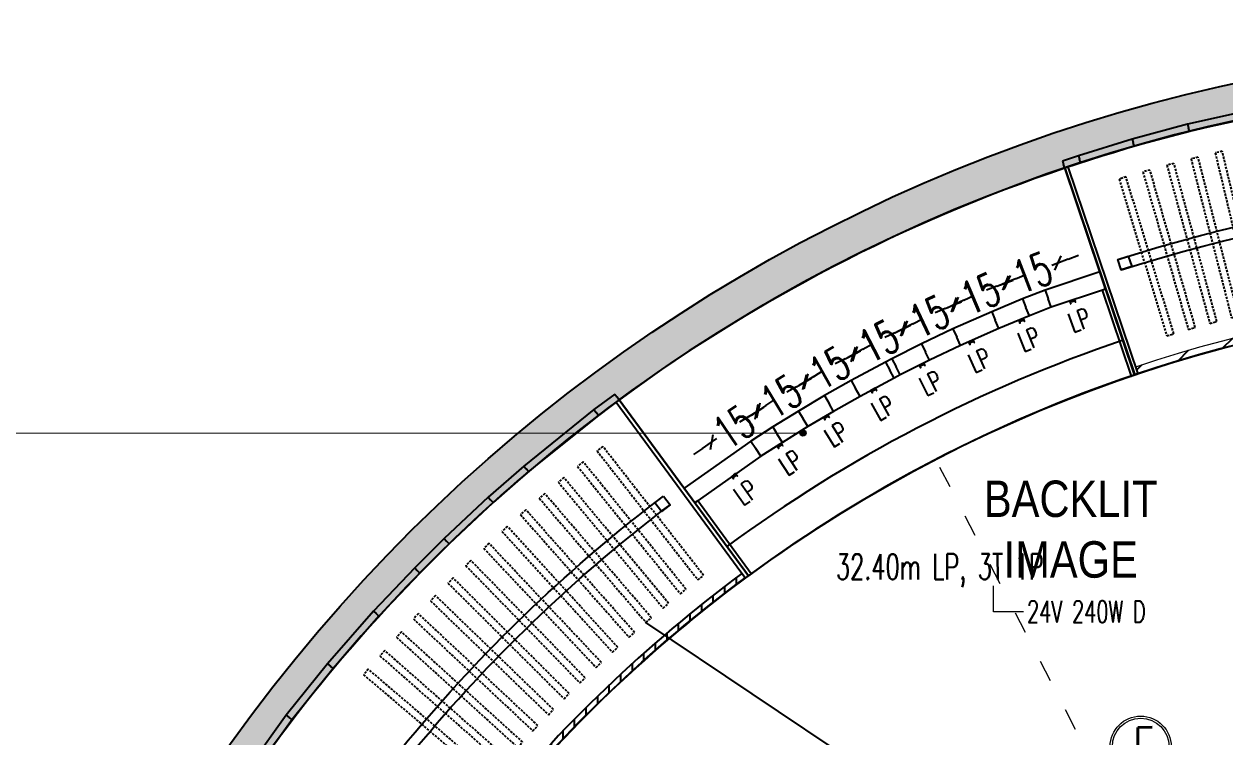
# Model space of a CAD drawing. Header units: millimetres. Extents: x 1734 to 22014, y 983 to 3953.
# Drawn here: x 2465.9 to 2795.7, y 3012.7 to 3208.6 of the extents above; entities that cross this region are included whole.
import ezdxf

# ---------------------------------------------------------------- set-up
doc = ezdxf.new("R2010")
doc.units = ezdxf.units.MM
for name, pattern in [('ACAD_ISO03W100', [30, 12, -18]), ('DASH', [0.35, 0.25, -0.1]), ('HIDDEN1', [0.375, 0.25, -0.125]), ('HIDDEN2', [4.7624999999999975, 3.174999999999998, -1.587499999999999]), ('PUNTO2', [0.125, 0, -0.125])]:
    doc.linetypes.add(name, pattern=pattern)
for name, color, linetype in [('FLOO_areas', 6, 'Continuous'), ('LAY_furn prod', 8, 'Continuous'), ('LAY_furn wall', 1, 'Continuous'), ('LAY_new wall', 6, 'Continuous'), ('LAY_new wall hatch', 8, 'Continuous'), ('LAY_text', 3, 'Continuous'), ('LD_beam', 240, 'Continuous'), ('LD_light integrated', 240, 'Continuous'), ('LD_pointing', 30, 'Continuous'), ('LD_quote', 242, 'Continuous'), ('MATERIALS_blackglass', 10, 'Continuous'), ('Materials_xorel', 52, 'Continuous'), ('SURVEY_proiections', 8, 'Continuous'), ('SURVEY_window', 2, 'Continuous')]:
    doc.layers.add(name, color=color, linetype=linetype)
doc.layers.add('LD_light', color=240, linetype='Continuous', lineweight=5)
doc.layers.add('LD_text', color=7, linetype='Continuous', lineweight=9)
doc.styles.add('Detail 1-50', font='Arial Narrow.ttf', dxfattribs={"height": 0.125})
doc.styles.add('SIMPLEX', font='SIMPLEX.SHX', dxfattribs={"width": 0.65})
doc.dimstyles.new('Illuminazione 1_100', dxfattribs={"dimtxt": 9, "dimasz": 3, "dimexe": 0.05, "dimexo": 0.05, "dimgap": 1.5, "dimtad": 0, "dimdec": 0, "dimlfac": -1, "dimzin": 0, "dimdsep": 46, "dimtxsty": 'SIMPLEX', "dimblk": 'LINEET2S', "dimcen": 0, "dimdle": 0.1000000014901161, "dimse1": 1, "dimse2": 1, "dimclrd": 7, "dimclrt": 256, "dimadec": 0, "dimazin": 0, "dimtfac": 1, "dimtdec": 0, "dimtix": 1, "dimtmove": 2, "dimatfit": 3, "dimldrblk": 'OBLIQUE', "dimfxl": 1, "dimtolj": 1, "dimarcsym": 0})

# ---------------------------------------------------------------- blocks, each defined once
blk = doc.blocks.new('profiloosrampiccolo')
at = {"layer": 'LD_light'}
h = blk.add_hatch(dxfattribs=at)
h.set_pattern_fill('ANSI31', color=256, scale=0.5)
h.set_pattern_definition([(44.99999999999999, (-1923.995744020829, 106.1497225456842), (-0.0441941738241592, 0.0441941738241592), [])])
h.paths.add_polyline_path([(0, 0), (0.5925979668190849, 4.55e-14, 0.1989123673789017), (0.6103706473744819, 0.0073616853257853), (0.7276383146740927, 0.1246293526263053, 0.1989123673792254), (0.7349999999998545, 0.1424020331817245), (0.7350000000005821, 0.254478991904125, -1), (0.7350000000005821, 0.3617740026435968), (0.7350000000005821, 0.6703429432443956, -0.5421816543484325), (0.6859385106272016, 0.7456935611296558), (0.7350000000005821, 0.7456935611296559), (0.7349999999998545, 0.9448656341187416, 0.4142135623730951), (0.7098656341186143, 0.9699999999999818), (0.6718405588053729, 0.9699999999999818, 0.2912215094322104), (0.6490709630569343, 0.9555090291459925), (0.5519183992644854, 0.7476688993891683, 0.3493220778893687), (0.5592028567348053, 0.7172278570078614), (0.5865308586226511, 0.6958526965889512, -0.2307235470771246), (0.5961800862252858, 0.6760550492351739), (0.5961800862260134, 0.2877438317141241), (0, 0.2877438317141241), (-0.5961800862260134, 0.2877438317141241), (-0.5961800862252858, 0.6760550492351741, -0.2307235470834281), (-0.5865308586221772, 0.6958526965893219), (-0.5592028567349709, 0.717227857007732, 0.3493220778928458), (-0.5519183992645285, 0.7476688993892601), (-0.6490709630569009, 0.9555090291459206, 0.2912215094327416), (-0.6718405588053431, 0.9699999999999818), (-0.7098656341185843, 0.9699999999999818, 0.4142135623734445), (-0.7349999999998545, 0.9448656341187416), (-0.7350000000005821, 0.7456935611296559), (-0.6859385106272016, 0.7456935611296558, -0.5421816543484335), (-0.7350000000005821, 0.6703429432443955), (-0.7350000000005821, 0.3617740026435968, -1), (-0.7350000000005821, 0.254478991904125), (-0.7349999999998545, 0.1424020331817245, 0.1989123673804138), (-0.7276383146740113, 0.1246293526262241), (-0.6103706473745213, 0.0073616853258246, 0.1989123673794779), (-0.5925979668190849, 4.55e-14)])
for p, q in [((-0.7350000000005821, 0.7456935611296558), (-0.7350000000005821, 0.9448656341187416)), ((-0.6859385106272385, 0.7456935611296558), (-0.7350000000005821, 0.7456935611296558)), ((-0.7350000000005821, 0.3617740026436422), (-0.7350000000005821, 0.67034294324435)), ((-0.7350000000005821, 0.1424020331817246), (-0.7350000000005821, 0.2544789919040795)), ((-0.7276383146745502, 0.1246293526262434), (-0.6103706473732018, 0.0073616853255771)), ((-0.6718405588053429, 0.9700000000000272), (-0.7098656341186143, 0.9700000000000272)), ((-0.5519183992637409, 0.7476688993892822), (-0.6490709630579659, 0.9555090291460147)), ((-0.5961800862260134, 0.6760550492351739), (-0.5961800862260134, 0.2877438317141241)), ((-0.5961800862260134, 0.2877438317141241), (0, 0.2877438317141241)), ((-0.5925979668190849, 0), (0, 0)), ((-0.5592028567334637, 0.7172278570078561), (-0.5865308586216998, 0.6958526965893271)), ((0.5961800862260134, 0.2877438317141241), (0, 0.2877438317141241)), ((0.5925979668190849, 0), (0, 0)), ((0.5519183992637409, 0.7476688993892822), (0.6490709630579659, 0.9555090291460147)), ((0.5592028567334637, 0.7172278570078561), (0.5865308586216998, 0.6958526965893271)), ((0.5961800862260134, 0.6760550492351739), (0.5961800862260134, 0.2877438317141241)), ((0.7276383146745502, 0.1246293526262434), (0.6103706473732018, 0.0073616853255771)), ((0.6718405588053429, 0.9700000000000272), (0.7098656341186143, 0.9700000000000272)), ((0.6859385106272385, 0.7456935611296558), (0.7350000000005821, 0.7456935611296558)), ((0.7350000000005821, 0.7456935611296558), (0.7350000000005821, 0.9448656341187416)), ((0.7350000000005821, 0.3617740026436422), (0.7350000000005821, 0.67034294324435)), ((0.7350000000005821, 0.1424020331817246), (0.7350000000005821, 0.2544789919040795))]:
    blk.add_line(p, q, dxfattribs=at)
for centre, radius, start, end in [((-0.7098656341186143, 0.9448656341187416), 0.0251343658812402, 90, 180), ((-0.7350000000005821, 0.7239904486141313), 0.0536475053697359, 270, 23.86294750605249), ((-0.7350000000005821, 0.3081264972738609), 0.0536475053697359, 270, 90), ((-0.7098656341186143, 0.1424020331817246), 0.0251343658812402, 180, 224.999999999825), ((-0.6718405588053429, 0.9448656341187416), 0.0251343658812402, 25.05321637059048, 90), ((-0.5925979668190849, 0.0251343658812857), 0.0251343658812402, 224.999999999825, 270), ((-0.5710457203440455, 0.6760550492351739), 0.0251343658812402, 128.0314734828404, 180), ((-0.5746879950129369, 0.7370255043620091), 0.0251343658812402, 308.0314734828404, 25.05321637059048), ((0.5746879950129369, 0.7370255043620091), 0.0251343658812402, 154.9467836294095, 231.9685265171596), ((0.5710457203440455, 0.6760550492351739), 0.0251343658812402, 0, 51.96852651715962), ((0.5925979668190849, 0.0251343658812857), 0.0251343658812402, 270, 315.000000000175), ((0.6718405588053429, 0.9448656341187416), 0.0251343658812402, 90, 154.9467836294095), ((0.7350000000005821, 0.7239904486141313), 0.0536475053697359, 156.1370524939475, 270), ((0.7350000000005821, 0.3081264972738609), 0.0536475053697359, 90, 270), ((0.7098656341186143, 0.9448656341187416), 0.0251343658812402, 0, 90), ((0.7098656341186143, 0.1424020331817246), 0.0251343658812402, 315.000000000175, 0)]:
    blk.add_arc(centre, radius, start, end, dxfattribs=at)
blk = doc.blocks.new('protect')
at = {"layer": 'LD_light'}
h = blk.add_hatch(dxfattribs=at)
h.set_pattern_fill('DOTS', color=256, scale=0.5, angle=180)
h.set_pattern_definition([(180, (80.78146630086466, 146.1678624712047), (-0.015625, -0.03125), [0, -0.03125])])
h.paths.add_polyline_path([(-0.2199999999994162, 0.3539813057937522, 0.4142135623730951), (-0.2660186942057265, 0.4000000000000626), (-0.2999999999994268, 0.4000000000000626), (-0.2999999999994165, -0.4000000000001763), (-0.2660186942057265, -0.4000000000001763, 0.4142135623730951), (-0.2199999999994162, -0.3539813057938659)])
h = blk.add_hatch(color=256, dxfattribs=at)
h.dxf.hatch_style = 1
h.paths.add_polyline_path([(-0.2199999999994162, -0.1500000000000341), (-0.2799999999994327, -0.1500000000000341), (-0.2799999999994327, 0.1499999999999204), (-0.2199999999994162, 0.1499999999999204)])
for p, q in [((-0.1199999999996919, 0.4000000000000909), (-0.0999999999996959, 0.4000000000000909)), ((-0.1199999999997061, 0.4000000000000626), (-0.1199999999997061, -0.4000000000001763)), ((-0.0999999999996959, 0.4000000000000626), (-0.0999999999996959, -0.4000000000001763)), ((-0.1199999999996919, -0.4000000000001763), (-0.0999999999996959, -0.4000000000001763))]:
    blk.add_line(p, q, dxfattribs=at)
for points in [[(-5.684e-13, -0.5500000000002104), (-0.2999999999994145, -0.5500000000001819), (-0.2999999999994287, 0.5500000000001819), (5.684e-13, 0.5500000000001819)], [(-0.2199999999994162, -0.1500000000000341), (-0.2799999999994327, -0.1500000000000341), (-0.2799999999994327, 0.1499999999999204), (-0.2199999999994162, 0.1499999999999204)]]:
    blk.add_lwpolyline(points, close=True, dxfattribs=at)
blk.add_lwpolyline([(-0.2999999999994145, -0.4000000000001763), (-0.2660186942057265, -0.4000000000001763, 0.4142135623730951), (-0.2199999999994162, -0.3539813057938659), (-0.2199999999994162, 0.3539813057937522, 0.4142135623730951), (-0.2660186942057265, 0.4000000000000626), (-0.2999999999994287, 0.4000000000000626)], format="xyb", dxfattribs=at)
blk = doc.blocks.new('lp')
at = {"layer": 'LD_beam', "rotation": 89.99999999999999}
blk.add_blockref('protect', (0, -0.2956727774962928), dxfattribs=at)
at = {"layer": 'LD_quote', "rotation": 180}
blk.add_blockref('profiloosrampiccolo', (0, 0), dxfattribs=at)
at = {"layer": 'LD_light', "linetype": 'Continuous', "lineweight": 0, "insert": (-2.9813236e-09, -5.933225535762175), "char_height": 5.393841396174768, "attachment_point": 5, "style": 'SIMPLEX'}
blk.add_mtext_dynamic_manual_height_columns('LP', width=264.7306553617527, gutter_width=1, heights=[0], dxfattribs=at)
blk = doc.blocks.new('*U278')
at = {"layer": 'LD_light', "rotation": 351.0779996853616}
blk.add_blockref('lp', (62.64770058610754, -4.98523289880362), dxfattribs=at)
blk = doc.blocks.new('*U279')
at = {"layer": 'LD_beam', "color": 0, "linetype": 'ByBlock', "lineweight": -2, "transparency": 16777216}
for p, rotation in [((9672.773396943341, -2541.669748976494), 21.41161979183065), ((9658.915672751064, -2547.40879039609), 23.58120974872033), ((9645.285147879165, -2553.668335740738), 25.75079970561004), ((9631.901364405736, -2560.439410702768), 27.92038966250004), ((9618.783510655812, -2567.712307594703), 30.08997961939009), ((9605.950393691097, -2575.476599267162), 32.25956957627976), ((9593.420412346273, -2583.721154058263), 34.42915953316946), ((9581.21153085061, -2592.434151753085), 36.5987494900595)]:
    blk.add_blockref('*U278', p, dxfattribs=dict(at, rotation=rotation))
blk = doc.blocks.new('LINEET2S')
blk.add_line((-1, 0), (0, 0))
at = {"color": 5}
blk.add_line((0.5, 0.5), (-0.5, -0.5), dxfattribs=at)
blk = doc.blocks.new('*D378')
at = {"layer": 'DEFPOINTS', "color": 0, "transparency": 16777216}
for p in [(2667.250219619144, 3102.111001093947), (2673.433160597178, 3092.971524714714), (2661.009875002168, 3084.567056187201)]:
    blk.add_point(p, dxfattribs=at)
at = {"layer": 'LD_beam', "color": 7, "lineweight": -2, "transparency": 16777216}
for p, q in [((2669.735025189255, 3103.791995228009), (2672.219830759364, 3105.47298936207)), ((2667.250219619144, 3102.111001093947), (2665.741958793634, 3101.09064858395)), ((2654.826934024134, 3093.706532566434), (2656.335194849645, 3094.726885076432)), ((2652.342128454024, 3092.025538432373), (2649.857322883913, 3090.344544298312))]:
    blk.add_line(p, q, dxfattribs=at)
at = {"layer": 'LD_beam', "color": 7, "lineweight": -2, "transparency": 16777216, "xscale": 3, "yscale": 3, "zscale": 3}
for p, rotation in [((2667.250219619144, 3102.111001093947), 214.0787178381604), ((2654.826934024134, 3093.706532566434), 34.07871783816043)]:
    blk.add_blockref('LINEET2S', p, dxfattribs=dict(at, rotation=rotation))
at = {"layer": 'LD_beam', "transparency": 16777216, "insert": (2661.038576821639, 3097.908766830191), "char_height": 9, "attachment_point": 5, "rotation": 34.07871783816037, "style": 'SIMPLEX'}
blk.add_mtext('\\A1;15', dxfattribs=at)
blk = doc.blocks.new('_Oblique')
at = {"color": 0, "linetype": 'ByBlock', "lineweight": -2}
blk.add_line((-0.5, -0.5), (0.5, 0.5), dxfattribs=at)
blk = doc.blocks.new('*D379')
at = {"layer": 'DEFPOINTS', "color": 0, "transparency": 16777216}
for p in [(2680.415238324166, 3110.231512832372), (2686.120030647631, 3100.982871851865), (2673.354133106258, 3093.108547997187)]:
    blk.add_point(p, dxfattribs=at)
at = {"layer": 'LD_beam', "color": 7, "lineweight": -2, "transparency": 16777216}
for p, q in [((2682.968570377565, 3111.806471696942), (2685.521902430963, 3113.381430561513)), ((2680.415238324166, 3110.231512832372), (2678.865382368841, 3109.275523041541)), ((2667.649340782794, 3102.357188977694), (2669.199196738119, 3103.313178768523)), ((2665.096008729396, 3100.782230113123), (2662.542676675997, 3099.207271248552))]:
    blk.add_line(p, q, dxfattribs=at)
at = {"layer": 'LD_beam', "color": 7, "lineweight": -2, "transparency": 16777216, "xscale": 3, "yscale": 3, "zscale": 3}
for p, rotation in [((2680.415238324166, 3110.231512832372), 211.6673201858995), ((2667.649340782794, 3102.357188977694), 31.66732018589942)]:
    blk.add_blockref('LINEET2S', p, dxfattribs=dict(at, rotation=rotation))
at = {"layer": 'LD_beam', "transparency": 16777216, "insert": (2674.03228955348, 3106.294350905033), "char_height": 9, "attachment_point": 5, "rotation": 31.66732018589944, "style": 'SIMPLEX'}
blk.add_mtext('\\A1;15', dxfattribs=at)
blk = doc.blocks.new('*D380')
at = {"layer": 'DEFPOINTS', "color": 0, "transparency": 16777216}
for p in [(2693.828141276806, 3117.819466778224), (2699.174878697122, 3108.368266804727), (2686.120030647631, 3100.982871851865)]:
    blk.add_point(p, dxfattribs=at)
at = {"layer": 'LD_beam', "color": 7, "lineweight": -2, "transparency": 16777216}
for p, q in [((2696.439266884621, 3119.296634020013), (2699.050392492436, 3120.773801261802)), ((2693.828141276806, 3117.819466778224), (2692.24320500971, 3116.922835866608)), ((2680.773293227315, 3110.434071825362), (2682.358229494412, 3111.330702736977)), ((2678.1621676195, 3108.956904583572), (2675.551042011686, 3107.479737341783))]:
    blk.add_line(p, q, dxfattribs=at)
at = {"layer": 'LD_beam', "color": 7, "lineweight": -2, "transparency": 16777216, "xscale": 3, "yscale": 3, "zscale": 3}
for p, rotation in [((2693.828141276806, 3117.819466778224), 209.4977302290237), ((2680.773293227315, 3110.434071825362), 29.49773022902361)]:
    blk.add_blockref('LINEET2S', p, dxfattribs=dict(at, rotation=rotation))
at = {"layer": 'LD_beam', "transparency": 16777216, "insert": (2687.300717252061, 3114.126769301793), "char_height": 9, "attachment_point": 5, "rotation": 29.49773022902363, "style": 'SIMPLEX'}
blk.add_mtext('\\A1;15', dxfattribs=at)
blk = doc.blocks.new('*D381')
at = {"layer": 'DEFPOINTS', "color": 0, "transparency": 16777216}
for p in [(2707.518427715703, 3124.894067754887), (2712.499960524285, 3115.254144417967), (2699.174878697122, 3108.368266804727)]:
    blk.add_point(p, dxfattribs=at)
at = {"layer": 'LD_beam', "color": 7, "lineweight": -2, "transparency": 16777216}
for p, q in [((2710.18360330819, 3126.271325559807), (2712.848778900676, 3127.648583364728)), ((2707.518427715703, 3124.894067754887), (2705.900683459328, 3124.058081221866)), ((2691.528170296053, 3116.630932336727), (2688.862994703567, 3115.253674531807)), ((2694.19334588854, 3118.008190141647), (2695.811090144914, 3118.844176674668))]:
    blk.add_line(p, q, dxfattribs=at)
at = {"layer": 'LD_beam', "color": 7, "lineweight": -2, "transparency": 16777216, "xscale": 3, "yscale": 3, "zscale": 3}
for p, rotation in [((2707.518427715703, 3124.894067754887), 207.3281402721302), ((2694.19334588854, 3118.008190141647), 27.32814027213013)]:
    blk.add_blockref('LINEET2S', p, dxfattribs=dict(at, rotation=rotation))
at = {"layer": 'LD_beam', "transparency": 16777216, "insert": (2700.855886802121, 3121.451128948267), "char_height": 9, "attachment_point": 5, "rotation": 27.32814027213017, "style": 'SIMPLEX'}
blk.add_mtext('\\A1;15', dxfattribs=at)
blk = doc.blocks.new('*D382')
at = {"layer": 'DEFPOINTS', "color": 0, "transparency": 16777216}
for p in [(2721.466459823449, 3131.445192835746), (2726.076171964603, 3121.630632411589), (2712.499960524284, 3115.254144417967)]:
    blk.add_point(p, dxfattribs=at)
at = {"layer": 'LD_beam', "color": 7, "lineweight": -2, "transparency": 16777216}
for p, q in [((2724.181864339421, 3132.720566629831), (2726.897268855394, 3133.995940423914)), ((2721.466459823449, 3131.445192835746), (2719.818226937094, 3130.671049234879)), ((2705.174843867158, 3123.793331048039), (2702.459439351185, 3122.517957253956)), ((2707.89024838313, 3125.068704842123), (2709.538481269484, 3125.84284844299))]:
    blk.add_line(p, q, dxfattribs=at)
at = {"layer": 'LD_beam', "color": 7, "lineweight": -2, "transparency": 16777216, "xscale": 3, "yscale": 3, "zscale": 3}
for p, rotation in [((2721.466459823449, 3131.445192835746), 205.1585503152353), ((2707.89024838313, 3125.068704842123), 25.15855031523521)]:
    blk.add_blockref('LINEET2S', p, dxfattribs=dict(at, rotation=rotation))
at = {"layer": 'LD_beam', "transparency": 16777216, "insert": (2714.678354103289, 3128.256948838934), "char_height": 9, "attachment_point": 5, "rotation": 25.158550315235253, "style": 'SIMPLEX'}
blk.add_mtext('\\A1;15', dxfattribs=at)
blk = doc.blocks.new('*D383')
at = {"layer": 'DEFPOINTS', "color": 0, "transparency": 16777216}
for p in [(2735.652231020998, 3137.463469953375), (2739.884048809145, 3127.488588817299), (2726.076171964604, 3121.630632411589)]:
    blk.add_point(p, dxfattribs=at)
at = {"layer": 'LD_beam', "color": 7, "lineweight": -2, "transparency": 16777216}
for p, q in [((2738.413971386081, 3138.635131233722), (2741.175711751166, 3139.806792514069)), ((2735.652231020998, 3137.463469953375), (2733.975872575493, 3136.752279174034)), ((2719.082613811373, 3130.433852267318), (2716.320873446288, 3129.26219098697)), ((2721.844354176457, 3131.605513547665), (2723.52071262196, 3132.316704327005))]:
    blk.add_line(p, q, dxfattribs=at)
at = {"layer": 'LD_beam', "color": 7, "lineweight": -2, "transparency": 16777216, "xscale": 3, "yscale": 3, "zscale": 3}
for p, rotation in [((2735.652231020998, 3137.463469953375), 202.9889603583456), ((2721.844354176457, 3131.605513547665), 22.98896035834564)]:
    blk.add_blockref('LINEET2S', p, dxfattribs=dict(at, rotation=rotation))
at = {"layer": 'LD_beam', "transparency": 16777216, "insert": (2728.748292598727, 3134.53449175052), "char_height": 9, "attachment_point": 5, "rotation": 22.988960358345608, "style": 'SIMPLEX'}
blk.add_mtext('\\A1;15', dxfattribs=at)
blk = doc.blocks.new('*D384')
at = {"layer": 'DEFPOINTS', "color": 0, "transparency": 16777216}
for p in [(2750.055394663279, 3142.940291306683), (2753.903794710357, 3132.819615085325), (2739.884048809145, 3127.4885888173)]:
    blk.add_point(p, dxfattribs=at)
at = {"layer": 'LD_beam', "color": 7, "lineweight": -2, "transparency": 16777216}
for p, q in [((2750.055394663279, 3142.940291306683), (2748.353314053069, 3142.293072982809)), ((2752.859511371412, 3144.006560262983), (2755.663628079546, 3145.072829219283)), ((2733.231532053934, 3136.542996082358), (2730.427415345801, 3135.476727126059)), ((2736.035648762067, 3137.609265038657), (2737.737729372278, 3138.256483362532))]:
    blk.add_line(p, q, dxfattribs=at)
at = {"layer": 'LD_beam', "color": 7, "lineweight": -2, "transparency": 16777216, "xscale": 3, "yscale": 3, "zscale": 3}
for p, rotation in [((2750.055394663279, 3142.940291306683), 200.8193704014636), ((2736.035648762067, 3137.609265038657), 20.8193704014636)]:
    blk.add_blockref('LINEET2S', p, dxfattribs=dict(at, rotation=rotation))
at = {"layer": 'LD_beam', "transparency": 16777216, "insert": (2743.045521712673, 3140.27477817267), "char_height": 9, "attachment_point": 5, "rotation": 20.81937040146364, "style": 'SIMPLEX'}
blk.add_mtext('\\A1;15', dxfattribs=at)
blk = doc.blocks.new('24v240wd')
at = {"layer": 'LD_light', "color": 7}
for p, q in [((0, -7.154871090875531), (0, 0)), ((8.246694318742811, -7.154871090875531), (0, -7.154871090875531))]:
    blk.add_line(p, q, dxfattribs=at)
at = {"layer": 'LD_light', "color": 7, "linetype": 'Continuous', "lineweight": 0, "insert": (9.169808406062657, -10.074464767893), "char_height": 6, "width": 128.0659965766446, "attachment_point": 7, "style": 'SIMPLEX'}
blk.add_mtext('24V 240W D', dxfattribs=at)
blk = doc.blocks.new('e')
at = {"layer": 'LD_light', "color": 150}
for radius in [8.399999999999638, 7.783396100192478]:
    blk.add_circle((0, 0), radius, dxfattribs=at)
at = {"layer": 'LD_light', "color": 150, "style": 'SIMPLEX', "width": 0.65}
blk.add_text('E', height=11.00743271275656, dxfattribs=at).set_placement((-2.022786638670368, -5.699930047117959))

msp = doc.modelspace()

# ---------------------------------------------------------------- hatches: boundary and pattern name
at = {"layer": 'LAY_new wall hatch'}
h = msp.add_hatch(color=144, dxfattribs=at)
h.dxf.hatch_style = 1
edge = h.paths.add_edge_path()
edge.add_arc((2922.306560404957, 2935.953452144224), 234.9999999999911, 47.79281720747274, 77.52364626885107)
edge.add_line((2973.075178567455, 3165.403985832569), (2977.39538834614, 3184.929324028554))
edge.add_arc((2895.04689961778, 2744.43839975637), 448.1222243562664, 79.41095226338047, 155.5696067469456)
edge.add_line((2487.047569129689, 2929.776130084754), (2505.519450426535, 2922.108692354006))
edge.add_arc((2722.56405566459, 2832.016299017725), 235.0000000000053, 157.4572978832392, 187.1881269446178)
edge.add_arc((2722.564055664589, 2832.016299017719), 235.0000000000034, 187.1881269446165, 216.9024580344633)
edge.add_line((2534.644214341661, 2690.909484025788), (2527.355609503509, 2683.966771671706))
edge.add_arc((2722.564055664556, 2832.016299017712), 244.9999999999721, 159.3899354067885, 217.1773211881253, ccw=False)
edge.add_line((2493.244615075109, 2918.257786526507), (2474.524660741266, 2925.297907955795))
edge.add_arc((2895.049984100541, 2745.103435781594), 457.5058419174133, 79.51951029877353, 156.8049394720535, ccw=False)
edge.add_arc((2958.163168239254, 3088.221887844779), 108.6319095378818, 74.16525823081429, 79.33320832930082, ccw=False)
edge.add_line((2987.804867123661, 3192.731511598253), (2982.861598692067, 3173.352035413044))
edge.add_arc((2922.306560404922, 2935.953452144166), 245.0000000000568, 47.79281720747588, 75.69027865380872, ccw=False)
edge.add_line((3086.900856588843, 3117.429945563417), (3080.182722050726, 3110.022741750388))
at = {"layer": 'LD_light integrated'}
h = msp.add_hatch(dxfattribs=at)
h.set_pattern_fill('ANSI31', color=256, scale=50)
h.set_pattern_definition([(44.99999999999996, (-6922.044439602756, 5555.571140703936), (-4.41941738241592, 4.419417382415922), [])])
h.paths.add_polyline_path([(2964.789457535291, 3128.317026135467, 0.1261735357479743), (2771.415666468227, 3114.446946669906), (2772.049780467441, 3112.550133701794, -0.1261735355236347), (2964.432546329846, 3126.349130205437)])
h = msp.add_hatch(dxfattribs=at)
h.set_pattern_fill('ANSI31', color=256, angle=45)
h.set_pattern_definition([(90, (5522.34843874619, 16571.64237561239), (-3.175, 9.992007221626409e-16), [])])
edge = h.paths.add_edge_path()
edge.add_line((2664.095126484295, 3056.463818267858), (2663.202047348113, 3057.668977865803))
edge.add_arc((2895.550643745006, 2744.12773647728), 390.2486134492535, 126.5401605312888, 155.2673248063909)
edge.add_line((2541.099643117373, 2907.401948933292), (2542.462047703993, 2906.774371254932))
edge.add_arc((2895.550643744966, 2744.127736477324), 388.7486134491895, 126.54016053128751, 155.267324806447, ccw=False)
at = {"layer": 'LD_text'}
h = msp.add_hatch(color=256, dxfattribs=at)
h.dxf.hatch_style = 1
edge = h.paths.add_edge_path()
edge.add_arc((2679.97326217147, 3096.248097101733), 0.8545091362466337, 0, 360)

# ---------------------------------------------------------------- linework, layer by layer
at = {"color": 144, "linetype": 'HIDDEN2', "ltscale": 0.2}
for points in [[(2793.269560085653, 3173.17223253618), (2803.709602161118, 3129.400032209231), (2805.655033286759, 3129.864034079251), (2795.214991211291, 3173.636234406203)], [(2779.998131036635, 3169.788987023304), (2791.787809964546, 3126.360845562068), (2793.717949585043, 3126.884831292198), (2781.928270657139, 3170.312972753434)], [(2786.620755361877, 3171.531958595599), (2797.736947070265, 3127.92656578803), (2799.674964528382, 3128.420618752845), (2788.558772819986, 3172.02601156042)], [(2766.837761609313, 3165.996645300848), (2779.965783190848, 3122.954165709692), (2781.878782283784, 3123.53763333554), (2768.750760702249, 3166.580112926694)], [(2773.403273279393, 3167.943735274395), (2785.86361570804, 3124.703246533386), (2787.785415207636, 3125.257039530215), (2775.325072778996, 3168.497528271224)], [(2623.383241783195, 3091.34928049483), (2651.099858601283, 3055.898058341577), (2652.675468474765, 3057.129907977936), (2624.958851656669, 3092.581130131188)], [(2618.021038641658, 3087.089717098896), (2646.282964253798, 3052.071670884212), (2647.839321863343, 3053.327756466975), (2619.577396251196, 3088.345802681658)], [(2612.725396827536, 3082.747680637546), (2641.525862285191, 3048.171197452828), (2643.062594871171, 3049.451218139835), (2614.262129413528, 3084.027701324552)], [(2607.497584687786, 3078.324211061908), (2636.82969205796, 3044.197572240814), (2638.346431561116, 3045.501221457265), (2609.01432419095, 3079.62786027836)], [(2602.338854323625, 3073.820367826964), (2632.195578340994, 3040.151746961967), (2633.691961490549, 3041.47871247385), (2603.83523747318, 3075.147333338849)], [(2597.250441290638, 3069.237229637814), (2627.624631040184, 3036.034690622559), (2629.100299440855, 3037.384654611428), (2598.726109691317, 3070.587193626683)], [(2592.233564302896, 3064.575894191298), (2623.117944932539, 3031.84738928925), (2624.572545150411, 3033.220028428346), (2593.688164520761, 3065.948533330393)], [(2587.289424941013, 3059.837477913112), (2618.676599404072, 3027.59084585291), (2620.109783051194, 3028.985831384603), (2588.72260858813, 3061.232463444802)], [(2582.419207364397, 3055.023115690394), (2614.301658191183, 3023.266079788436), (2615.71308200905, 3024.683077602962), (2583.830631182263, 3056.440113504918)], [(2577.62407802762, 3050.133960599926), (2609.994169125941, 3018.874126910556), (2611.383495067694, 3020.312797626038), (2579.013403969366, 3051.572631315405)], [(2572.905185401032, 3045.171183631954), (2605.755163885104, 3014.416039125769), (2607.122059196488, 3015.876038169508), (2574.272080712421, 3046.631182675688)], [(2568.263659695705, 3040.135973409737), (2601.585657743035, 3009.89288418039), (2602.929795042117, 3011.373861871383), (2569.607796994787, 3041.616951100728)], [(2563.700612592766, 3035.029535904842), (2597.486649328523, 3005.305745404805), (2598.807706684085, 3006.807347037505), (2565.021669948321, 3036.531137537543)], [(2559.217136977059, 3029.853094148331), (2593.459120385603, 3000.655721454045), (2594.756781394241, 3002.177587383312), (2560.514797985696, 3031.3749600776)]]:
    msp.add_lwpolyline(points, close=True, dxfattribs=at)
at = {"layer": 'FLOO_areas', "color": 144}
msp.add_lwpolyline([(2541.705942255856, 2904.922696639834, -0.02308649611450453), (2549.198137501426, 2921.287002047569, -0.3306023073745579), (2966.474089102299, 3126.312445181225)], format="xyb", dxfattribs=at)
at = {"layer": 'LAY_furn prod', "color": 144}
for points in [[(2766.511539305087, 3143.88537063718, -0.1124110181377032), (2952.943980198488, 3160.371808141214, -0.01523765278084576), (2966.556009765827, 3158.089077903029)], [(2767.448931758743, 3141.035530368414, -0.1124006799268213), (2952.538186558835, 3157.399379584962, -0.01520146316556896), (2965.93820113087, 3155.153201066437)], [(2515.25124286674, 2923.25032583801, -0.0152372445912291), (2521.192873798151, 2935.707654075476, -0.1124095952797527), (2641.676778258647, 3078.926443959463)], [(2518.009833859687, 2922.07083994594, -0.01520190235857484), (2523.860041769884, 2934.334258644248, -0.1124021836748646), (2643.476637501859, 3076.526306901374)]]:
    msp.add_lwpolyline(points, format="xyb", dxfattribs=at)
for points in [[(2769.383093831333, 3144.811465304352), (2770.304098843455, 3141.95633837764), (2767.448971916743, 3141.035333365521), (2766.527966904618, 3143.890460292233)], [(2641.666936166184, 3078.919000169573), (2643.476637501863, 3076.526306901376), (2641.083944233658, 3074.716605565709), (2639.274242897987, 3077.109298833906)]]:
    msp.add_lwpolyline(points, close=True, dxfattribs=at)
at = {"layer": 'LAY_furn wall', "color": 144}
for points in [[(2964.433711646183, 3126.348575843062, 0.1268374959640357), (2771.103550717955, 3112.229511867317), (2751.8994986906, 3169.073195647758, -0.1283480254171449), (2977.39538834614, 3184.929324028554)], [(2629.430511641804, 3105.355928286926, 0.128184939362227), (2487.047569129671, 2929.776130084725), (2542.463213020234, 2906.773816892488, -0.1266713034396441), (2664.96845884962, 3057.00150857983)]]:
    msp.add_lwpolyline(points, format="xyb", close=True, dxfattribs=at)
msp.add_lwpolyline([(2629.435918083756, 3105.34857205552, -0.07763527137259436), (2751.8994986906, 3169.073195647758), (2771.12926858725, 3112.238214362725, 0.07716897516887225), (2664.968458849624, 3057.001508579829)], format="xyb", dxfattribs=at)
msp.add_arc((2895.930480902411, 2742.744721561365), 400.0010048934265, 108.6638098269155, 126.3139079986857, dxfattribs=at)
at = {"layer": 'LAY_new wall', "color": 6}
for p, q in [((2761.555477112854, 3140.53458485581), (2746.5023670113364, 3135.4951178458264)), ((2761.555477112854, 3140.53458485581), (2762.3491306124333, 3138.1639068678487)), ((2763.142784112013, 3135.793228879887), (2762.3491306124333, 3138.1639068678487)), ((2740.320159018418, 3133.064174634107), (2731.83364895127, 3129.5444346129643)), ((2746.5023670113364, 3135.4951178458264), (2740.320159018418, 3133.064174634107)), ((2740.320159018418, 3133.064174634107), (2741.2565445863984, 3130.7460466504363)), ((2746.5023670113364, 3135.4951178458264), (2747.3571895953664, 3133.1449179903598)), ((2748.212012179396, 3130.794718134893), (2747.3571895953664, 3133.1449179903598)), ((2763.142784112013, 3135.793228879887), (2748.212012179396, 3130.794718134893)), ((2742.192930154379, 3128.427918666765), (2741.2565445863984, 3130.7460466504363)), ((2748.212012179396, 3130.794718134893), (2742.192930154379, 3128.427918666765)), ((2731.83364895127, 3129.5444346129643), (2721.1956439293085, 3124.823493924276)), ((2731.83364895127, 3129.5444346129643), (2732.8197150747164, 3127.2469114053392)), ((2733.805781198163, 3124.949388197714), (2732.8197150747164, 3127.2469114053392)), ((2742.192930154379, 3128.427918666765), (2733.805781198163, 3124.949388197714)), ((2721.1956439293085, 3124.823493924276), (2712.5903467568087, 3120.7451877761514)), ((2721.1956439293085, 3124.823493924276), (2722.238179685042, 3122.55103084627)), ((2733.805781198163, 3124.949388197714), (2723.280715440775, 3120.278567768264)), ((2712.5903467568087, 3120.7451877761514), (2704.4291884769996, 3116.655626551146)), ((2712.5903467568087, 3120.7451877761514), (2713.685813903901, 3118.4978104580537)), ((2723.280715440775, 3120.278567768264), (2714.781281050993, 3116.250433139956)), ((2723.280715440775, 3120.278567768264), (2722.238179685042, 3122.55103084627)), ((2704.4291884769996, 3116.655626551146), (2702.6857191159347, 3115.748402311683)), ((2704.4291884769996, 3116.655626551146), (2705.566256892351, 3114.4290956530967)), ((2714.781281050993, 3116.250433139956), (2713.685813903901, 3118.4978104580537)), ((2702.6857191159347, 3115.748402311683), (2693.235092180211, 3110.6825559431386)), ((2702.6857191159347, 3115.748402311683), (2703.8533137872446, 3113.5377559252656)), ((2705.020908458555, 3111.327109538848), (2703.8533137872446, 3113.5377559252656)), ((2706.703325307702, 3112.202564755047), (2705.566256892351, 3114.4290956530967)), ((2714.781281050993, 3116.250433139956), (2706.703325307702, 3112.202564755047)), ((2693.235092180211, 3110.6825559431386), (2685.89781862359, 3106.529808852159)), ((2693.235092180211, 3110.6825559431386), (2694.44150064217, 3108.4927150230405)), ((2705.020908458555, 3111.327109538848), (2695.647909104129, 3106.302874102943)), ((2706.703325307702, 3112.202564755047), (2705.020908458555, 3111.327109538848)), ((2695.647909104129, 3106.302874102943), (2694.44150064217, 3108.4927150230405)), ((2685.89781862359, 3106.529808852159), (2678.723351515965, 3102.2802826224893)), ((2685.89781862359, 3106.529808852159), (2687.1506702703005, 3104.366253826799)), ((2688.403521917011, 3102.202698801439), (2687.1506702703005, 3104.366253826799)), ((2695.647909104129, 3106.302874102943), (2688.403521917011, 3102.202698801439)), ((2678.723351515965, 3102.2802826224893), (2671.6546828487235, 3097.9041044849523)), ((2678.723351515965, 3102.2802826224893), (2680.018485563972, 3100.1417719900664)), ((2681.313619611978, 3098.003261357644), (2680.018485563972, 3100.1417719900664)), ((2688.403521917011, 3102.202698801439), (2681.313619611978, 3098.003261357644)), ((2671.6546828487235, 3097.9041044849523), (2665.636983044115, 3094.0259444426156)), ((2671.6546828487235, 3097.9041044849523), (2672.989909675227, 3095.7904150952545)), ((2681.313619611978, 3098.003261357644), (2674.325136501731, 3093.676725705557)), ((2665.636983044115, 3094.0259444426156), (2647.356516245323, 3081.128609149403)), ((2665.636983044115, 3094.0259444426156), (2667.035346383196, 3091.952943938745)), ((2674.325136501731, 3093.676725705557), (2668.433709722278, 3089.879943434875)), ((2674.325136501731, 3093.676725705557), (2672.989909675227, 3095.7904150952545)), ((2668.433709722278, 3089.879943434875), (2667.035346383196, 3091.952943938745)), ((2668.433709722278, 3089.879943434875), (2650.238959046848, 3077.043083051587)), ((2647.356516245323, 3081.128609149403), (2648.7977376460854, 3079.085846100495)), ((2650.238959046848, 3077.043083051587), (2648.7977376460854, 3079.085846100495))]:
    msp.add_line(p, q, dxfattribs=at)
at = {"layer": 'LAY_new wall', "color": 144}
msp.add_lwpolyline([(3080.182722050726, 3110.022741750388, 0.1304578454465856), (2973.075178567455, 3165.403985832569), (2977.39538834614, 3184.929324028554, 0.3451021342893759), (2487.047569129689, 2929.776130084754), (2505.519450426535, 2922.108692354006, 0.1304578454465867), (2489.411002431596, 2802.61130338543, 0.1303846350058437), (2534.644214341661, 2690.909484025788), (2527.355609503509, 2683.966771671706, -0.2576280692255468), (2493.244615075109, 2918.257786526507), (2474.524660741266, 2925.297907955795, -0.350613542712028), (2978.270616085723, 3194.976664369991, -0.02255325893395466), (2987.804867123661, 3192.731511598253), (2982.861598692067, 3173.352035413044, -0.1223304318198377), (3086.900856588843, 3117.429945563417)], format="xyb", close=True, dxfattribs=at)
at = {"layer": 'LD_light'}
msp.add_lwpolyline([(2964.432546667282, 3126.349130144237, 0.1261735357479742), (2772.049780467441, 3112.550133701794), (2771.415666468227, 3114.446946669906, -0.1261735357479742), (2964.789457535291, 3128.317026135467), (2964.432544733998, 3126.34912140643)], format="xyb", dxfattribs=at)
at = {"layer": 'LD_light integrated'}
msp.add_lwpolyline([(2664.095126484295, 3056.463818267858), (2663.202047348113, 3057.668977865804, 0.1260065136961816), (2541.099643117373, 2907.401948933292), (2542.46204770399, 2906.774371254932, -0.1260065136964368), (2664.095126484295, 3056.463818267858)], format="xyb", dxfattribs=at)
at = {"layer": 'LD_pointing'}
msp.add_line((2757.849018641435, 2963.043749757511), (2636.82852674168, 3044.198126603192), dxfattribs=at)
at = {"layer": 'LD_text'}
msp.add_line((2679.97326217147, 3096.248097101733), (2301.130662319307, 3096.080058861176), dxfattribs=at)
at = {"layer": 'LD_text', "color": 9, "linetype": 'ACAD_ISO03W100', "ltscale": 0.5}
msp.add_line((2879.155085646684, 2775.124809814257), (2716.462847643395, 3089.000379498738), dxfattribs=at)
at = {"layer": 'LD_text'}
msp.add_circle((2679.97326217147, 3096.248097101733), 0.8545091362466337, dxfattribs=at)
at = {"layer": 'MATERIALS_blackglass', "color": 1}
for p, q in [((2762.1953965319717, 3135.473163726816), (2762.669093907806, 3135.6331974611576)), ((2762.1953965319717, 3135.473163726816), (2770.1561543469597, 3111.909443851561)), ((2763.142791283641, 3135.793231195499), (2762.669093907806, 3135.6331974611576)), ((2763.142791283641, 3135.793231195499), (2771.103549098629, 3112.229511320244)), ((2770.1561543469597, 3111.909443851561), (2770.6298517227942, 3112.0694775859024)), ((2771.103549098629, 3112.229511320244), (2770.6298517227942, 3112.0694775859024)), ((2650.238975957207, 3077.043094982278), (2650.6418683991724, 3077.3391991534872)), ((2664.968458849624, 3057.001508579829), (2650.238975957207, 3077.043094982278)), ((2651.0447608411373, 3077.635303324696), (2650.6418683991724, 3077.3391991534872)), ((2665.774243733554, 3057.593716922247), (2651.0447608411373, 3077.635303324696)), ((2664.968458849624, 3057.001508579829), (2665.3713512915892, 3057.2976127510383)), ((2665.774243733554, 3057.593716922247), (2665.3713512915892, 3057.2976127510383))]:
    msp.add_line(p, q, dxfattribs=at)
at = {"layer": 'Materials_xorel', "color": 1}
for p, q in [((2809.5027978677094, 3186.3575944119575), (2785.6859827686853, 3181.073973530799)), ((2809.895439590804, 3184.396075922252), (2786.162315848986, 3179.131021478321)), ((2785.6859827686853, 3181.073973530799), (2770.457386178059, 3176.9816087222744)), ((2786.162315848986, 3179.131021478321), (2771.010778266558, 3175.059364656344)), ((2785.6859827686853, 3181.073973530799), (2785.9241493088357, 3180.1024975045602)), ((2786.162315848986, 3179.131021478321), (2785.9241493088357, 3180.1024975045602)), ((2770.457386178059, 3176.9816087222744), (2755.6491899778644, 3172.4318589289423)), ((2770.457386178059, 3176.9816087222744), (2770.7340822223086, 3176.020486689309)), ((2771.010778266558, 3175.059364656344), (2770.7340822223086, 3176.020486689309)), ((2771.010778266558, 3175.059364656344), (2756.259312753115, 3170.527045104132)), ((2755.6491899778644, 3172.4318589289423), (2751.2668073482314, 3170.9704835931616)), ((2751.2668073482314, 3170.9704835931616), (2751.583148327636, 3170.021838040413)), ((2751.899489307041, 3169.073192487665), (2751.583148327636, 3170.021838040413)), ((2756.259312753115, 3170.527045104132), (2751.899489307041, 3169.073192487665)), ((2751.8994986906, 3169.073195647758), (2752.3731960554405, 3169.2332294146413)), ((2752.8468934202815, 3169.3932631815246), (2752.3731960554405, 3169.2332294146413)), ((2772.0509454462863, 3112.5495794006274), (2752.8468934202815, 3169.3932631815246)), ((2755.6491899778644, 3172.4318589289423), (2755.9542513654897, 3171.479452016537)), ((2756.259312753115, 3170.527045104132), (2755.9542513654897, 3171.479452016537)), ((2771.103550716605, 3112.229511866861), (2751.8994986906, 3169.073195647758)), ((2771.103550716605, 3112.229511866861), (2771.5772480814458, 3112.389545633744)), ((2772.0509454462863, 3112.5495794006274), (2771.5772480814458, 3112.389545633744)), ((2628.23885208869, 3106.9507678704495), (2622.5170803290735, 3102.6755757556107)), ((2628.23885208869, 3106.9507678704495), (2628.8374051966157, 3106.149684743057)), ((2629.435958304541, 3105.348601615665), (2623.742986438625, 3101.094928198815)), ((2628.6226191318856, 3104.7665876687256), (2629.025511327516, 3105.0626921751077)), ((2628.6226191318856, 3104.7665876687256), (2664.1626756124056, 3056.409297996815)), ((2629.435958304541, 3105.348601615665), (2628.8374051966157, 3106.149684743057)), ((2629.428403523147, 3105.35879668149), (2629.025511327516, 3105.0626921751077)), ((2629.428403523147, 3105.35879668149), (2664.968460003667, 3057.001507009579)), ((2622.5170803290735, 3102.6755757556107), (2603.253187585855, 3087.172626115428)), ((2623.742986438625, 3101.094928198815), (2604.538148609401, 3085.639504018303)), ((2622.5170803290735, 3102.6755757556107), (2623.130033383849, 3101.8852519772126)), ((2623.742986438625, 3101.094928198815), (2623.130033383849, 3101.8852519772126)), ((2603.253187585855, 3087.172626115428), (2593.457019681442, 3078.6241645321106)), ((2603.253187585855, 3087.172626115428), (2603.895668097628, 3086.4060650668653)), ((2604.538148609401, 3085.639504018303), (2594.799827852461, 3077.141521777796)), ((2604.538148609401, 3085.639504018303), (2603.895668097628, 3086.4060650668653)), ((2593.457019681442, 3078.6241645321106), (2581.33987155761, 3067.2357169880875)), ((2594.799827852461, 3077.141521777796), (2582.73099553258, 3065.798484423796)), ((2593.457019681442, 3078.6241645321106), (2594.1284237669515, 3077.882843154953)), ((2594.799827852461, 3077.141521777796), (2594.1284237669515, 3077.882843154953)), ((2581.33987155761, 3067.2357169880875), (2573.2642873558057, 3059.186100737186)), ((2581.33987155761, 3067.2357169880875), (2582.0354335450947, 3066.5171007059416)), ((2582.73099553258, 3065.798484423796), (2574.69438342976, 3057.787714952703)), ((2582.73099553258, 3065.798484423796), (2582.0354335450947, 3066.5171007059416)), ((2573.2642873558057, 3059.186100737186), (2561.964805645142, 3047.3300477568373)), ((2574.69438342976, 3057.787714952703), (2563.442404825222, 3045.981504908286)), ((2573.2642873558057, 3059.186100737186), (2573.9793353927826, 3058.4869078449447)), ((2574.69438342976, 3057.787714952703), (2573.9793353927826, 3058.4869078449447)), ((2664.1626756124056, 3056.409297996815), (2664.5655678080366, 3056.705402503197)), ((2664.968460003667, 3057.001507009579), (2664.5655678080366, 3056.705402503197)), ((2561.964805645142, 3047.3300477568373), (2549.323113226006, 3032.862932096562)), ((2561.964805645142, 3047.3300477568373), (2562.7036052351823, 3046.655776332562)), ((2563.442404825222, 3045.981504908286), (2550.856300478834, 3031.578004075132)), ((2563.442404825222, 3045.981504908286), (2562.7036052351823, 3046.655776332562)), ((2549.323113226006, 3032.862932096562), (2537.9845176950757, 3018.752224732179)), ((2550.856300478834, 3031.578004075132), (2539.577161919875, 3017.541289995894)), ((2549.323113226006, 3032.862932096562), (2550.08970685242, 3032.2204680858467)), ((2550.856300478834, 3031.578004075132), (2550.08970685242, 3032.2204680858467)), ((2537.9845176950757, 3018.752224732179), (2524.6024508320324, 3000.1360696652428)), ((2539.577161919875, 3017.541289995894), (2526.250159722684, 2999.001736874585)), ((2537.9845176950757, 3018.752224732179), (2538.7808398074753, 3018.1467573640366)), ((2539.577161919875, 3017.541289995894), (2538.7808398074753, 3018.1467573640366))]:
    msp.add_line(p, q, dxfattribs=at)
at = {"layer": 'SURVEY_proiections', "color": 144, "linetype": 'DASH'}
msp.add_lwpolyline([(4512.56136997525, 1032.667156971493, 0.01641728512103077), (4609.502662207586, 2943.229507537124, 0.0646110650992368), (2608.916155865241, 3746.913604447674, 0.0071075090955457), (2376.457822321296, 3803.348738563946)], format="xyb", dxfattribs=at)
at = {"layer": 'SURVEY_window', "color": 144}
msp.add_lwpolyline([(2330.052457056172, 3616.56283426337, -0.06793179091565742), (4407.604071670692, 2833.942840076243, -0.01470641588341894), (4320.09843912322, 1134.203648562926), (4317.592297058498, 1134.300558881415, 0.01469753776655548), (4405.071013918325, 2832.471571886984, 0.06814370098383657), (2329.518819259338, 3614.120348648604, 1.157019953537566)], format="xyb", dxfattribs=at)
at = {"layer": 'SURVEY_window', "color": 144, "linetype": 'HIDDEN1', "ltscale": 0.3}
for radius, start in [(8174.476119507714, 61.56708729832259), (8164.476119507715, 61.60994715289323)]:
    msp.add_arc((512.9623462601267, -4355.960103191676), radius, start, 77.16036684802049, dxfattribs=at)

# ---------------------------------------------------------------- block references
at = {"layer": 'LD_beam', "rotation": 7.422481380444611}
msp.add_blockref('*U279', (-7223.446786465069, 4377.771043908409), dxfattribs=at)
at = {"layer": 'LD_light integrated', "rotation": 0.02541393537362653}
msp.add_blockref('24v240wd', (2732.350815091744, 3054.251564292147), dxfattribs=at)
at = {"layer": 'LD_quote', "linetype": 'PUNTO2', "rotation": 0.02541393537362653}
msp.add_blockref('e', (2772.783030916471, 3010.091785882294), dxfattribs=at)

# ---------------------------------------------------------------- texts
at = {"layer": 'LAY_text', "color": 144, "insert": (2753.551891769403, 3083.183773915077), "char_height": 10, "width": 80.26512028149634, "attachment_point": 2, "style": 'Detail 1-50'}
msp.add_mtext('BACKLIT IMAGE', dxfattribs=at)
at = {"layer": 'LD_light integrated', "linetype": 'Continuous', "lineweight": 0, "insert": (2689.015379377543, 3063.004800055405), "char_height": 7, "width": 128.0659965766446, "attachment_point": 1, "rotation": 0.02541393537363925, "style": 'SIMPLEX'}
msp.add_mtext('32.40m LP, 3T 1P', dxfattribs=at)

# ---------------------------------------------------------------- dimensions: what is measured, and where the dimension line sits
at = {"layer": 'LD_beam'}
for p1, p2, distance, picture, middle in [((2739.884048809145, 3127.488588817299), (2753.903794710357, 3132.819615085325), 10.827662263845687, '*D384', (2743.045521712673, 3140.27477817267)), ((2726.076171964603, 3121.630632411589), (2739.884048809145, 3127.488588817299), 10.835429639424637, '*D383', (2728.748292598727, 3134.53449175052)), ((2712.499960524285, 3115.254144417967), (2726.076171964603, 3121.630632411589), 10.843202587046655, '*D382', (2714.678354103289, 3128.256948838934)), ((2699.174878697122, 3108.368266804727), (2712.499960524285, 3115.254144417967), 10.850981110695821, '*D381', (2700.855886802121, 3121.451128948267)), ((2686.120030647631, 3100.982871851865), (2699.174878697122, 3108.368266804727), 10.85876521437102, '*D380', (2687.300717252061, 3114.126769301793)), ((2673.354133106259, 3093.108547997187), (2686.120030647631, 3100.982871851865), 10.866554902092123, '*D379', (2674.03228955348, 3106.294350905033)), ((2661.009875002168, 3084.567056187201), (2673.433160597178, 3092.971524714714), 11.034436443443964, '*D378', (2661.038576821639, 3097.908766830191))]:
    dim = msp.add_aligned_dim(p1=p1, p2=p2, distance=distance, dimstyle='Illuminazione 1_100', dxfattribs=at)
    dim.commit()
    dim.dimension.update_dxf_attribs({"geometry": picture, "text_midpoint": middle})

doc.saveas('drawing.dxf')
